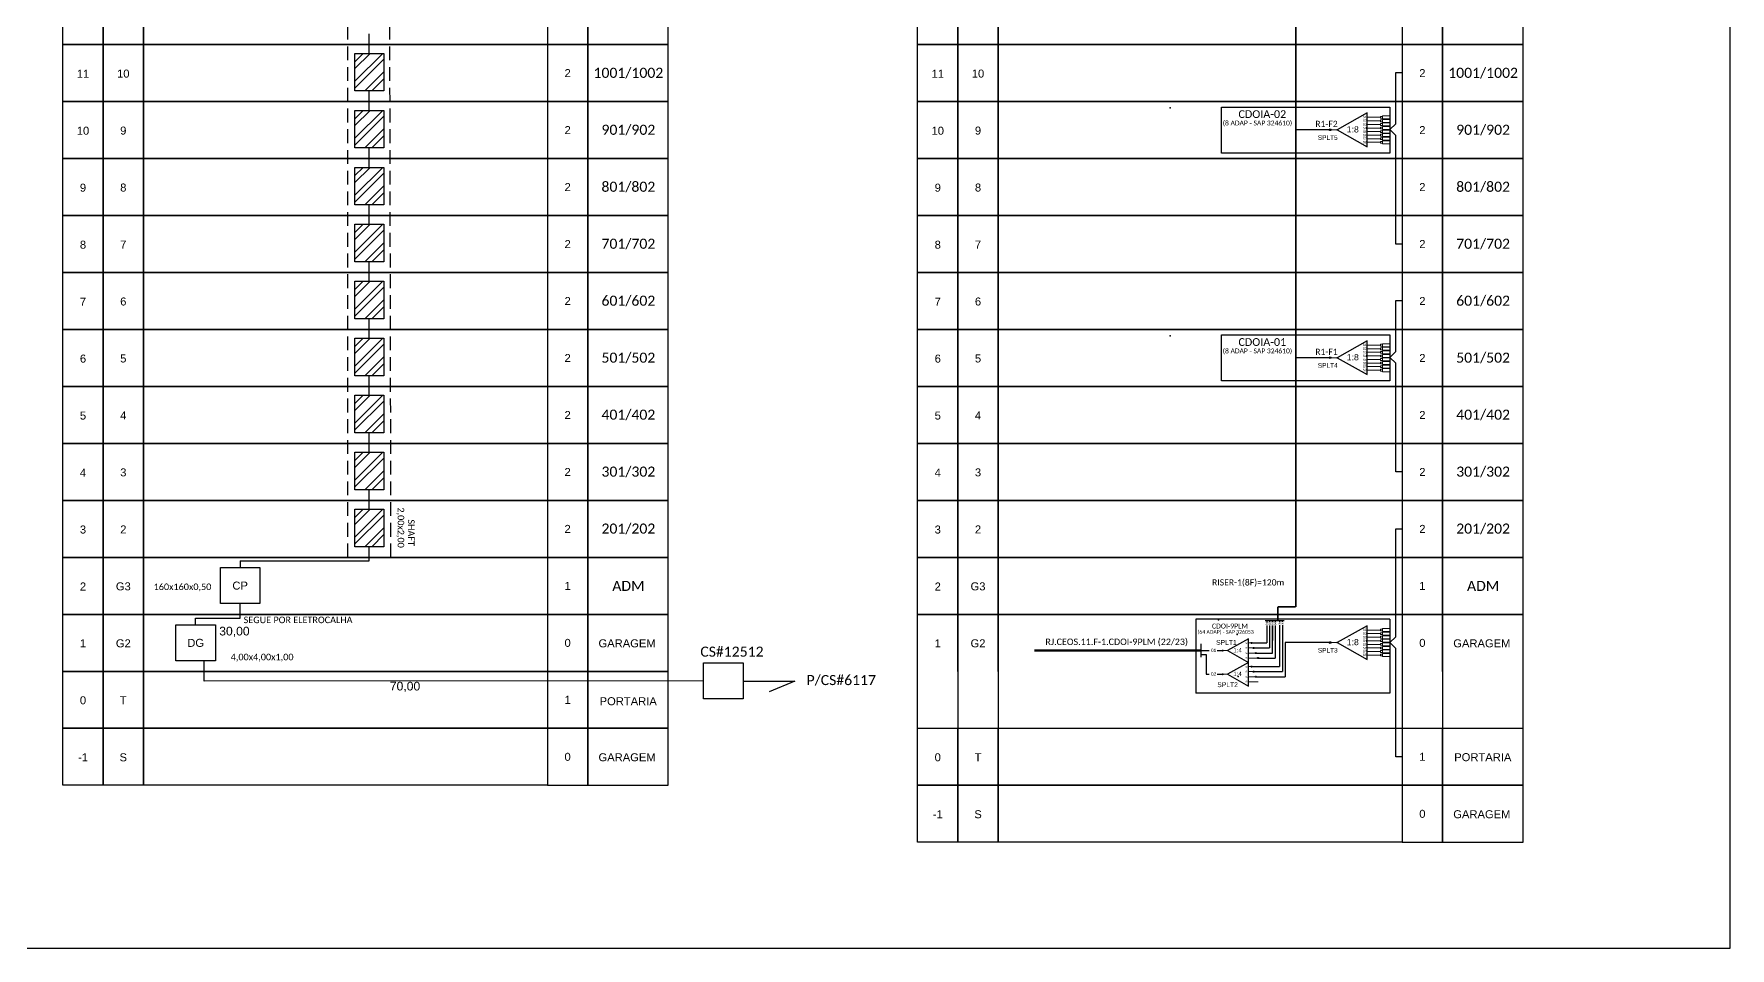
# Model space of a CAD drawing. Header units: millimetres. Extents: x 3753 to 6511, y 627 to 1221.
# Drawn here: x 4100.1 to 4591.4, y 627.5 to 892.2 of the extents above; entities that cross this region are included whole.
import ezdxf
from ezdxf.enums import TextEntityAlignment as Align

# ---------------------------------------------------------------- set-up
doc = ezdxf.new("R2010")
doc.units = ezdxf.units.MM
doc.linetypes.add('DASHED', pattern=[0.75, 0.5, -0.25])
doc.styles.add('ARIAL', font='arial.ttf')
doc.styles.add('WMF-Calibri0', font='CALIBRI.TTF')

# ---------------------------------------------------------------- blocks, each defined once
blk = doc.blocks.new('LEG_CDO64_DIR')
blk.add_point((0, 0))
at = {"color": 1, "style": 'WMF-Calibri0', "flags": 4}
blk.add_attdef('MODELO', text='', height=1.5, dxfattribs=at).set_placement((-1.52, -5.5), align=Align.CENTER)
blk.add_attdef('CDO', (-2.62, -3.57), '', height=2, dxfattribs=at)
blk = doc.blocks.new('SPLITTER_')
blk.add_point((0, 0))
at = {"style": 'ARIAL', "flags": 4}
blk.add_attdef('SPLT', (0, -3.26), '', height=1.5, dxfattribs=at)
blk = doc.blocks.new('A$C415C251F')
at = {"color": 3}
blk.add_point((0, 0), dxfattribs=at)
blk = doc.blocks.new('LEG_CDOIA8_C-SPLT_ESQ')
at = {"color": 3, "extrusion": (0, 0, -1), "xscale": -1, "zscale": -1}
blk.add_blockref('A$C415C251F', (0, 0), dxfattribs=at)
at = {"color": 1, "style": 'WMF-Calibri0', "flags": 4}
blk.add_attdef('MODELO', text='', height=1.5, dxfattribs=at).set_placement((22.54, -4.54), align=Align.CENTER)
blk.add_attdef('CDO', (21.44, -2.61), '', height=2, dxfattribs=at)
at = {"style": 'ARIAL', "flags": 4}
blk.add_attdef('SPLITAGEM', text='', height=1.5, dxfattribs=at).set_placement((18.61, -12.59), align=Align.CENTER)
blk = doc.blocks.new('SPLT_1-4_DIV_DIR')
h = blk.add_hatch(color=3)
h.dxf.hatch_style = 1
edge = h.paths.add_edge_path()
edge.add_arc((13.27, 3.47), 0.242, 0, 360)
h = blk.add_hatch(color=3)
h.dxf.hatch_style = 1
edge = h.paths.add_edge_path()
edge.add_arc((14.27, 1.17), 0.242, 0, 360)
h = blk.add_hatch(color=3)
h.dxf.hatch_style = 1
edge = h.paths.add_edge_path()
edge.add_arc((15.27, -1.14), 0.242, 0, 360)
h = blk.add_hatch(color=3)
h.dxf.hatch_style = 1
edge = h.paths.add_edge_path()
edge.add_arc((16.27, -3.45), 0.242, 0, 360)
at = {"color": 1, "lineweight": 0}
blk.add_lwpolyline([(2.22, 0), (0, 0)], dxfattribs=at)
at = {"color": 1}
blk.add_lwpolyline([(11.89, 5.45), (2.22, 0), (11.89, -5.45), (11.89, 5.45)], dxfattribs=at)
at = {"color": 7, "lineweight": 0}
for points in [[(13.27, 3.47), (11.89, 3.47)], [(11.89, 1.17), (14.27, 1.17)], [(11.89, -1.14), (15.27, -1.14)], [(11.89, -3.45), (16.27, -3.45)]]:
    blk.add_lwpolyline(points, dxfattribs=at)
at = {"color": 3}
for centre in [(13.27, 3.47), (14.27, 1.17), (15.27, -1.14), (16.27, -3.45)]:
    blk.add_circle(centre, 0.242, dxfattribs=at)
at = {"color": 1, "style": 'ARIAL'}
for s, height, p in [('1:4', 2, (4.91, -0.85)), ('S1', 0.75, (10.52, 3.07)), ('S2', 0.75, (10.52, 0.81)), ('S3', 0.75, (10.52, -1.54)), ('S4', 0.75, (10.52, -3.8))]:
    blk.add_text(s, height=height, dxfattribs=at).set_placement(p)

msp = doc.modelspace()

# ---------------------------------------------------------------- hatches: boundary and pattern name
at = {"lineweight": 30}
h = msp.add_hatch(dxfattribs=at)
h.set_pattern_fill('STEEL', color=1, scale=1.26, style=0)
h.set_pattern_definition([(45, (-1122.4944, 154.896), (-2.8287807, 2.8287807), []), (45, (-1122.4944, 156.896), (-2.8287807, 2.8287807), [])])
h.paths.add_polyline_path([(4193.09, 886.61), (4201.44, 886.61), (4201.44, 875.75), (4193.09, 875.75)])
h = msp.add_hatch(dxfattribs=at)
h.set_pattern_fill('STEEL', color=1, scale=1.26, style=0)
h.set_pattern_definition([(45, (-1122.4944, 138.393), (-2.8287807, 2.8287807), []), (45, (-1122.4944, 140.3932), (-2.8287807, 2.8287807), [])])
h.paths.add_polyline_path([(4193.09, 870.11), (4201.44, 870.11), (4201.44, 859.24), (4193.09, 859.24)])
h = msp.add_hatch(color=3)
h.dxf.hatch_style = 1
edge = h.paths.add_edge_path()
edge.add_arc((4475.58, 864.48), 0.23, 0, 360)
h = msp.add_hatch(dxfattribs=at)
h.set_pattern_fill('STEEL', color=1, scale=1.26, style=0)
h.set_pattern_definition([(45, (-1122.4944, 121.89), (-2.8287807, 2.8287807), []), (45, (-1122.4944, 123.8904), (-2.8287807, 2.8287807), [])])
h.paths.add_polyline_path([(4193.09, 853.6), (4201.44, 853.6), (4201.44, 842.74), (4193.09, 842.74)])
h = msp.add_hatch(dxfattribs=at)
h.set_pattern_fill('STEEL', color=1, scale=1.26, style=0)
h.set_pattern_definition([(45, (-1122.4944, 105.3873), (-2.8287807, 2.8287807), []), (45, (-1122.4944, 107.3875), (-2.8287807, 2.8287807), [])])
h.paths.add_polyline_path([(4193.09, 837.1), (4201.44, 837.1), (4201.44, 826.24), (4193.09, 826.24)])
h = msp.add_hatch(dxfattribs=at)
h.set_pattern_fill('STEEL', color=1, scale=1.26, style=0)
h.set_pattern_definition([(45, (-1122.4944, 88.8844), (-2.8287807, 2.8287807), []), (45, (-1122.4944, 90.8847), (-2.8287807, 2.8287807), [])])
h.paths.add_polyline_path([(4193.09, 820.6), (4201.44, 820.6), (4201.44, 809.74), (4193.09, 809.74)])
h = msp.add_hatch(dxfattribs=at)
h.set_pattern_fill('STEEL', color=1, scale=1.26, style=0)
h.set_pattern_definition([(45, (-1122.4944, 72.3816), (-2.8287807, 2.8287807), []), (45, (-1122.4944, 74.382), (-2.8287807, 2.8287807), [])])
h.paths.add_polyline_path([(4193.09, 804.09), (4201.44, 804.09), (4201.44, 793.23), (4193.09, 793.23)])
h = msp.add_hatch(color=3)
h.dxf.hatch_style = 1
edge = h.paths.add_edge_path()
edge.add_arc((4475.58, 798.47), 0.23, 0, 360)
h = msp.add_hatch(dxfattribs=at)
h.set_pattern_fill('STEEL', color=1, scale=1.26, style=0)
h.set_pattern_definition([(45, (-1122.4944, 55.8787), (-2.8287807, 2.8287807), []), (45, (-1122.4944, 57.879), (-2.8287807, 2.8287807), [])])
h.paths.add_polyline_path([(4193.09, 787.59), (4201.44, 787.59), (4201.44, 776.73), (4193.09, 776.73)])
h = msp.add_hatch(dxfattribs=at)
h.set_pattern_fill('STEEL', color=1, scale=1.26, style=0)
h.set_pattern_definition([(45, (-1122.4944, 39.376), (-2.8287807, 2.8287807), []), (45, (-1122.4944, 41.376), (-2.8287807, 2.8287807), [])])
h.paths.add_polyline_path([(4193.09, 771.09), (4201.44, 771.09), (4201.44, 760.23), (4193.09, 760.23)])
h = msp.add_hatch(dxfattribs=at)
h.set_pattern_fill('STEEL', color=1, scale=1.26, style=0)
h.set_pattern_definition([(45, (-1122.4944, 22.873), (-2.8287807, 2.8287807), []), (45, (-1122.4944, 24.8733), (-2.8287807, 2.8287807), [])])
h.paths.add_polyline_path([(4193.09, 754.59), (4201.44, 754.59), (4201.44, 743.72), (4193.09, 743.72)])
h = msp.add_hatch(color=3)
h.dxf.hatch_style = 1
edge = h.paths.add_edge_path()
edge.add_arc((4444.43, 713.64), 0.147, 0, 360)
h = msp.add_hatch(color=3)
h.dxf.hatch_style = 1
edge = h.paths.add_edge_path()
edge.add_arc((4475.58, 715.95), 0.23, 0, 360)
h = msp.add_hatch(color=3)
h.dxf.hatch_style = 1
edge = h.paths.add_edge_path()
edge.add_arc((4452.79, 708.97), 0.152, 0, 360)
h = msp.add_hatch(color=3)
h.dxf.hatch_style = 1
edge = h.paths.add_edge_path()
edge.add_arc((4453.41, 707.52), 0.152, 0, 360)
h = msp.add_hatch(color=3)
h.dxf.hatch_style = 1
edge = h.paths.add_edge_path()
edge.add_arc((4444.43, 706.78), 0.147, 0, 360)
h = msp.add_hatch(color=3)
h.dxf.hatch_style = 1
edge = h.paths.add_edge_path()
edge.add_arc((4454.04, 706.06), 0.152, 0, 360)

# ---------------------------------------------------------------- linework, layer by layer
for p, q in [((4356.08, 724.11), (4367.74, 724.11)), ((4356.08, 691.11), (4356.08, 724.11)), ((4367.74, 724.11), (4379.41, 724.11)), ((4367.74, 707.61), (4367.74, 724.11)), ((4367.74, 724.11), (4367.74, 691.11)), ((4379.41, 724.11), (4496.45, 724.11)), ((4379.41, 707.61), (4379.41, 724.11)), ((4379.41, 724.11), (4379.41, 691.11)), ((4496.45, 724.11), (4496.45, 707.61)), ((4508.11, 724.11), (4496.45, 724.11)), ((4496.45, 724.11), (4496.45, 691.11)), ((4508.11, 707.61), (4508.11, 724.11)), ((4531.44, 724.11), (4508.11, 724.11)), ((4508.11, 724.11), (4508.11, 691.11)), ((4531.44, 691.11), (4531.44, 724.11)), ((4356.08, 674.61), (4356.08, 691.11)), ((4367.74, 674.61), (4367.74, 691.11)), ((4367.74, 691.11), (4367.74, 674.61)), ((4379.41, 674.61), (4379.41, 691.11)), ((4379.41, 691.11), (4379.41, 674.61)), ((4496.45, 691.11), (4496.45, 674.61)), ((4496.45, 691.11), (4496.45, 674.61)), ((4508.11, 674.61), (4508.11, 691.11)), ((4508.11, 691.11), (4508.11, 674.61)), ((4531.44, 674.61), (4531.44, 691.11)), ((4367.74, 674.61), (4356.08, 674.61)), ((4379.41, 674.61), (4367.74, 674.61)), ((4496.45, 674.61), (4379.41, 674.61)), ((4496.45, 674.61), (4508.11, 674.61)), ((4508.11, 674.61), (4531.44, 674.61))]:
    msp.add_line(p, q)
at = {"color": 1}
for p, q in [((4492.84, 722.73), (4436.69, 722.73)), ((4436.69, 722.73), (4436.69, 701.25)), ((4470.28, 722.73), (4470.28, 722.73)), ((4492.84, 701.25), (4436.69, 701.25))]:
    msp.add_line(p, q, dxfattribs=at)
at = {"color": 5}
for p, q in [((4458.02, 720.92), (4458.02, 714.38)), ((4458.85, 712.92), (4458.85, 720.92)), ((4460.9, 720.95), (4460.9, 708.97)), ((4461.73, 720.95), (4461.73, 707.52)), ((4462.56, 715.95), (4462.56, 706.06))]:
    msp.add_line(p, q, dxfattribs=at)
at = {"linetype": 'Continuous'}
msp.add_lwpolyline([(4591.4, 1221.45), (3752.84, 1221.45), (3752.84, 627.45), (4591.4, 627.45), (4591.4, 1221.45)], dxfattribs=at)
at = {"color": 1, "linetype": 'DASHED', "ltscale": 8}
for points in [[(4190.99, 740.62), (4190.99, 1136.69)], [(4203.54, 740.62), (4202.68, 1136.69)]]:
    msp.add_lwpolyline(points, dxfattribs=at)
at = {"color": 5, "const_width": 0.42}
for points in [[(4465.61, 1128.52), (4465.61, 726.29)], [(4460.41, 722.31), (4460.41, 726.29)], [(4460.41, 726.29), (4465.61, 726.29)]]:
    msp.add_lwpolyline(points, dxfattribs=at)
for points in [[(4108.5, 905.65), (4120.16, 905.65), (4120.16, 889.14), (4108.5, 889.14)], [(4120.16, 905.65), (4131.83, 905.65), (4131.83, 889.14), (4120.16, 889.14)], [(4131.83, 905.65), (4248.87, 905.65), (4248.87, 889.14), (4131.83, 889.14)], [(4260.53, 905.65), (4248.87, 905.65), (4248.87, 889.14), (4260.53, 889.14)], [(4283.86, 905.65), (4260.53, 905.65), (4260.53, 889.14), (4283.86, 889.14)], [(4356.08, 905.65), (4367.74, 905.65), (4367.74, 889.14), (4356.08, 889.14)], [(4367.74, 905.65), (4379.41, 905.65), (4379.41, 889.14), (4367.74, 889.14)], [(4379.41, 905.65), (4496.45, 905.65), (4496.45, 889.14), (4379.41, 889.14)], [(4508.11, 905.65), (4496.45, 905.65), (4496.45, 889.14), (4508.11, 889.14)], [(4531.44, 905.65), (4508.11, 905.65), (4508.11, 889.14), (4531.44, 889.14)], [(4108.5, 889.14), (4120.16, 889.14), (4120.16, 872.64), (4108.5, 872.64)], [(4120.16, 889.14), (4131.83, 889.14), (4131.83, 872.64), (4120.16, 872.64)], [(4131.83, 889.14), (4248.87, 889.14), (4248.87, 872.64), (4131.83, 872.64)], [(4260.53, 889.14), (4248.87, 889.14), (4248.87, 872.64), (4260.53, 872.64)], [(4283.86, 889.14), (4260.53, 889.14), (4260.53, 872.64), (4283.86, 872.64)], [(4356.08, 889.14), (4367.74, 889.14), (4367.74, 872.64), (4356.08, 872.64)], [(4367.74, 889.14), (4379.41, 889.14), (4379.41, 872.64), (4367.74, 872.64)], [(4379.41, 889.14), (4496.45, 889.14), (4496.45, 872.64), (4379.41, 872.64)], [(4508.11, 889.14), (4496.45, 889.14), (4496.45, 872.64), (4508.11, 872.64)], [(4531.44, 889.14), (4508.11, 889.14), (4508.11, 872.64), (4531.44, 872.64)], [(4108.5, 872.64), (4120.16, 872.64), (4120.16, 856.14), (4108.5, 856.14)], [(4120.16, 872.64), (4131.83, 872.64), (4131.83, 856.14), (4120.16, 856.14)], [(4131.83, 872.64), (4248.87, 872.64), (4248.87, 856.14), (4131.83, 856.14)], [(4260.53, 872.64), (4248.87, 872.64), (4248.87, 856.14), (4260.53, 856.14)], [(4283.86, 872.64), (4260.53, 872.64), (4260.53, 856.14), (4283.86, 856.14)], [(4356.08, 872.64), (4367.74, 872.64), (4367.74, 856.14), (4356.08, 856.14)], [(4367.74, 872.64), (4379.41, 872.64), (4379.41, 856.14), (4367.74, 856.14)], [(4379.41, 872.64), (4496.45, 872.64), (4496.45, 856.14), (4379.41, 856.14)], [(4508.11, 872.64), (4496.45, 872.64), (4496.45, 856.14), (4508.11, 856.14)], [(4531.44, 872.64), (4508.11, 872.64), (4508.11, 856.14), (4531.44, 856.14)], [(4108.5, 856.14), (4120.16, 856.14), (4120.16, 839.63), (4108.5, 839.63)], [(4120.16, 856.14), (4131.83, 856.14), (4131.83, 839.63), (4120.16, 839.63)], [(4131.83, 856.14), (4248.87, 856.14), (4248.87, 839.63), (4131.83, 839.63)], [(4260.53, 856.14), (4248.87, 856.14), (4248.87, 839.63), (4260.53, 839.63)], [(4283.86, 856.14), (4260.53, 856.14), (4260.53, 839.63), (4283.86, 839.63)], [(4356.08, 856.14), (4367.74, 856.14), (4367.74, 839.63), (4356.08, 839.63)], [(4367.74, 856.14), (4379.41, 856.14), (4379.41, 839.63), (4367.74, 839.63)], [(4379.41, 856.14), (4496.45, 856.14), (4496.45, 839.63), (4379.41, 839.63)], [(4508.11, 856.14), (4496.45, 856.14), (4496.45, 839.63), (4508.11, 839.63)], [(4531.44, 856.14), (4508.11, 856.14), (4508.11, 839.63), (4531.44, 839.63)], [(4108.5, 839.63), (4120.16, 839.63), (4120.16, 823.13), (4108.5, 823.13)], [(4120.16, 839.63), (4131.83, 839.63), (4131.83, 823.13), (4120.16, 823.13)], [(4131.83, 839.63), (4248.87, 839.63), (4248.87, 823.13), (4131.83, 823.13)], [(4260.53, 839.63), (4248.87, 839.63), (4248.87, 823.13), (4260.53, 823.13)], [(4283.86, 839.63), (4260.53, 839.63), (4260.53, 823.13), (4283.86, 823.13)], [(4356.08, 839.63), (4367.74, 839.63), (4367.74, 823.13), (4356.08, 823.13)], [(4367.74, 839.63), (4379.41, 839.63), (4379.41, 823.13), (4367.74, 823.13)], [(4379.41, 839.63), (4496.45, 839.63), (4496.45, 823.13), (4379.41, 823.13)], [(4508.11, 839.63), (4496.45, 839.63), (4496.45, 823.13), (4508.11, 823.13)], [(4531.44, 839.63), (4508.11, 839.63), (4508.11, 823.13), (4531.44, 823.13)], [(4108.5, 823.13), (4120.16, 823.13), (4120.16, 806.63), (4108.5, 806.63)], [(4120.16, 823.13), (4131.83, 823.13), (4131.83, 806.63), (4120.16, 806.63)], [(4131.83, 823.13), (4248.87, 823.13), (4248.87, 806.63), (4131.83, 806.63)], [(4260.53, 823.13), (4248.87, 823.13), (4248.87, 806.63), (4260.53, 806.63)], [(4283.86, 823.13), (4260.53, 823.13), (4260.53, 806.63), (4283.86, 806.63)], [(4356.08, 823.13), (4367.74, 823.13), (4367.74, 806.63), (4356.08, 806.63)], [(4367.74, 823.13), (4379.41, 823.13), (4379.41, 806.63), (4367.74, 806.63)], [(4379.41, 823.13), (4496.45, 823.13), (4496.45, 806.63), (4379.41, 806.63)], [(4508.11, 823.13), (4496.45, 823.13), (4496.45, 806.63), (4508.11, 806.63)], [(4531.44, 823.13), (4508.11, 823.13), (4508.11, 806.63), (4531.44, 806.63)], [(4108.5, 806.63), (4120.16, 806.63), (4120.16, 790.13), (4108.5, 790.13)], [(4120.16, 806.63), (4131.83, 806.63), (4131.83, 790.13), (4120.16, 790.13)], [(4131.83, 806.63), (4248.87, 806.63), (4248.87, 790.13), (4131.83, 790.13)], [(4260.53, 806.63), (4248.87, 806.63), (4248.87, 790.13), (4260.53, 790.13)], [(4283.86, 806.63), (4260.53, 806.63), (4260.53, 790.13), (4283.86, 790.13)], [(4356.08, 806.63), (4367.74, 806.63), (4367.74, 790.13), (4356.08, 790.13)], [(4367.74, 806.63), (4379.41, 806.63), (4379.41, 790.13), (4367.74, 790.13)], [(4379.41, 806.63), (4496.45, 806.63), (4496.45, 790.13), (4379.41, 790.13)], [(4508.11, 806.63), (4496.45, 806.63), (4496.45, 790.13), (4508.11, 790.13)], [(4531.44, 806.63), (4508.11, 806.63), (4508.11, 790.13), (4531.44, 790.13)], [(4108.5, 790.13), (4120.16, 790.13), (4120.16, 773.62), (4108.5, 773.62)], [(4120.16, 790.13), (4131.83, 790.13), (4131.83, 773.62), (4120.16, 773.62)], [(4131.83, 790.13), (4248.87, 790.13), (4248.87, 773.62), (4131.83, 773.62)], [(4260.53, 790.13), (4248.87, 790.13), (4248.87, 773.62), (4260.53, 773.62)], [(4283.86, 790.13), (4260.53, 790.13), (4260.53, 773.62), (4283.86, 773.62)], [(4356.08, 790.13), (4367.74, 790.13), (4367.74, 773.62), (4356.08, 773.62)], [(4367.74, 790.13), (4379.41, 790.13), (4379.41, 773.62), (4367.74, 773.62)], [(4379.41, 790.13), (4496.45, 790.13), (4496.45, 773.62), (4379.41, 773.62)], [(4508.11, 790.13), (4496.45, 790.13), (4496.45, 773.62), (4508.11, 773.62)], [(4531.44, 790.13), (4508.11, 790.13), (4508.11, 773.62), (4531.44, 773.62)], [(4108.5, 773.62), (4120.16, 773.62), (4120.16, 757.12), (4108.5, 757.12)], [(4120.16, 773.62), (4131.83, 773.62), (4131.83, 757.12), (4120.16, 757.12)], [(4131.83, 773.62), (4248.87, 773.62), (4248.87, 757.12), (4131.83, 757.12)], [(4260.53, 773.62), (4248.87, 773.62), (4248.87, 757.12), (4260.53, 757.12)], [(4283.86, 773.62), (4260.53, 773.62), (4260.53, 757.12), (4283.86, 757.12)], [(4356.08, 773.62), (4367.74, 773.62), (4367.74, 757.12), (4356.08, 757.12)], [(4367.74, 773.62), (4379.41, 773.62), (4379.41, 757.12), (4367.74, 757.12)], [(4379.41, 773.62), (4496.45, 773.62), (4496.45, 757.12), (4379.41, 757.12)], [(4508.11, 773.62), (4496.45, 773.62), (4496.45, 757.12), (4508.11, 757.12)], [(4531.44, 773.62), (4508.11, 773.62), (4508.11, 757.12), (4531.44, 757.12)], [(4108.5, 757.12), (4120.16, 757.12), (4120.16, 740.62), (4108.5, 740.62)], [(4120.16, 757.12), (4131.83, 757.12), (4131.83, 740.62), (4120.16, 740.62)], [(4131.83, 757.12), (4248.87, 757.12), (4248.87, 740.62), (4131.83, 740.62)], [(4260.53, 757.12), (4248.87, 757.12), (4248.87, 740.62), (4260.53, 740.62)], [(4283.86, 757.12), (4260.53, 757.12), (4260.53, 740.62), (4283.86, 740.62)], [(4283.86, 757.12), (4260.53, 757.12), (4260.53, 740.62), (4283.86, 740.62)], [(4356.08, 757.12), (4367.74, 757.12), (4367.74, 740.62), (4356.08, 740.62)], [(4367.74, 757.12), (4379.41, 757.12), (4379.41, 740.62), (4367.74, 740.62)], [(4379.41, 757.12), (4496.45, 757.12), (4496.45, 740.62), (4379.41, 740.62)], [(4508.11, 757.12), (4496.45, 757.12), (4496.45, 740.62), (4508.11, 740.62)], [(4531.44, 757.12), (4508.11, 757.12), (4508.11, 740.62), (4531.44, 740.62)], [(4108.5, 740.62), (4120.16, 740.62), (4120.16, 724.11), (4108.5, 724.11)], [(4120.16, 740.62), (4131.83, 740.62), (4131.83, 724.11), (4120.16, 724.11)], [(4131.83, 740.62), (4248.87, 740.62), (4248.87, 724.11), (4131.83, 724.11)], [(4260.53, 740.62), (4248.87, 740.62), (4248.87, 724.11), (4260.53, 724.11)], [(4283.86, 740.62), (4260.53, 740.62), (4260.53, 724.11), (4283.86, 724.11)], [(4356.08, 740.62), (4367.74, 740.62), (4367.74, 724.11), (4356.08, 724.11)], [(4367.74, 740.62), (4379.41, 740.62), (4379.41, 724.11), (4367.74, 724.11)], [(4379.41, 740.62), (4496.45, 740.62), (4496.45, 724.11), (4379.41, 724.11)], [(4508.11, 740.62), (4496.45, 740.62), (4496.45, 724.11), (4508.11, 724.11)], [(4531.44, 740.62), (4508.11, 740.62), (4508.11, 724.11), (4531.44, 724.11)], [(4108.5, 724.11), (4120.16, 724.11), (4120.16, 707.61), (4108.5, 707.61)], [(4120.16, 724.11), (4131.83, 724.11), (4131.83, 707.61), (4120.16, 707.61)], [(4131.83, 724.11), (4248.87, 724.11), (4248.87, 707.61), (4131.83, 707.61)], [(4260.53, 724.11), (4248.87, 724.11), (4248.87, 707.61), (4260.53, 707.61)], [(4283.86, 724.11), (4260.53, 724.11), (4260.53, 707.61), (4283.86, 707.61)], [(4108.5, 707.61), (4120.16, 707.61), (4120.16, 691.11), (4108.5, 691.11)], [(4120.16, 707.61), (4131.83, 707.61), (4131.83, 691.11), (4120.16, 691.11)], [(4131.83, 707.61), (4248.87, 707.61), (4248.87, 691.11), (4131.83, 691.11)], [(4260.53, 707.61), (4248.87, 707.61), (4248.87, 691.11), (4260.53, 691.11)], [(4283.86, 707.61), (4260.53, 707.61), (4260.53, 691.11), (4283.86, 691.11)], [(4108.5, 691.11), (4120.16, 691.11), (4120.16, 674.61), (4108.5, 674.61)], [(4120.16, 691.11), (4131.83, 691.11), (4131.83, 674.61), (4120.16, 674.61)], [(4131.83, 691.11), (4248.87, 691.11), (4248.87, 674.61), (4131.83, 674.61)], [(4260.53, 691.11), (4248.87, 691.11), (4248.87, 674.61), (4260.53, 674.61)], [(4283.86, 691.11), (4260.53, 691.11), (4260.53, 674.61), (4283.86, 674.61)], [(4356.08, 674.61), (4367.74, 674.61), (4367.74, 658.1), (4356.08, 658.1)], [(4367.74, 674.61), (4379.41, 674.61), (4379.41, 658.1), (4367.74, 658.1)], [(4379.41, 674.61), (4496.45, 674.61), (4496.45, 658.1), (4379.41, 658.1)], [(4508.11, 674.61), (4496.45, 674.61), (4496.45, 658.1), (4508.11, 658.1)], [(4531.44, 674.61), (4508.11, 674.61), (4508.11, 658.1), (4531.44, 658.1)]]:
    msp.add_lwpolyline(points, close=True)
at = {"color": 3}
for points in [[(4197.26, 886.61), (4197.26, 892.25)], [(4494.6, 866.24), (4494.6, 881.06), (4496.45, 881.05)], [(4197.26, 870.11), (4197.26, 875.75)], [(4494.6, 832.7), (4494.6, 862.86), (4492.84, 864.55), (4494.6, 866.24), (4494.6, 866.24), (4494.6, 876.3)], [(4197.26, 853.6), (4197.26, 859.24)], [(4197.26, 837.1), (4197.26, 842.74)], [(4496.45, 831.38), (4494.6, 831.38), (4494.6, 832.7)], [(4197.26, 820.6), (4197.26, 826.24)], [(4494.6, 800.23), (4494.6, 815.05), (4496.45, 815.04)], [(4197.26, 804.09), (4197.26, 809.74)], [(4494.6, 766.69), (4494.6, 796.85), (4492.84, 798.54), (4494.6, 800.23), (4494.6, 800.23), (4494.6, 810.29)], [(4197.26, 787.59), (4197.26, 793.23)], [(4197.26, 771.09), (4197.26, 776.73)], [(4496.45, 765.37), (4494.6, 765.37), (4494.6, 766.69)], [(4197.26, 754.59), (4197.26, 760.23)], [(4494.6, 747.18), (4494.6, 748.87)], [(4494.6, 735.75), (4494.6, 748.87), (4496.45, 748.87)], [(4494.6, 739.16), (4494.6, 747.18)], [(4197.26, 739.59), (4197.26, 743.72)], [(4494.6, 724.11), (4494.6, 744.41)], [(4159.85, 739.59), (4197.26, 739.59)], [(4159.85, 739.59), (4159.85, 737.68)], [(4494.6, 691.11), (4494.6, 714.23), (4492.84, 715.92), (4494.6, 717.61), (4494.6, 717.61), (4494.6, 732.43)], [(4146.96, 723), (4159.85, 723), (4159.85, 727.22), (4159.85, 727.22)], [(4146.96, 721.1), (4146.96, 723)], [(4438.24, 713.64), (4438.24, 713.64), (4438.24, 713.64), (4440.56, 713.64)], [(4442.88, 713.64), (4444.43, 713.64)], [(4294.1, 704.89), (4149.41, 704.81), (4149.41, 710.63)], [(4305.54, 704.81), (4320.52, 704.81), (4313.08, 701.66)], [(4496.45, 682.86), (4494.6, 682.86), (4494.6, 691.11)]]:
    msp.add_lwpolyline(points, dxfattribs=at)
at = {"color": 1, "lineweight": 30}
for points in [[(4193.09, 886.61), (4201.44, 886.61), (4201.44, 875.75), (4193.09, 875.75)], [(4193.09, 870.11), (4201.44, 870.11), (4201.44, 859.24), (4193.09, 859.24)], [(4193.09, 853.6), (4201.44, 853.6), (4201.44, 842.74), (4193.09, 842.74)], [(4193.09, 837.1), (4201.44, 837.1), (4201.44, 826.24), (4193.09, 826.24)], [(4193.09, 820.6), (4201.44, 820.6), (4201.44, 809.74), (4193.09, 809.74)], [(4193.09, 804.09), (4201.44, 804.09), (4201.44, 793.23), (4193.09, 793.23)], [(4193.09, 787.59), (4201.44, 787.59), (4201.44, 776.73), (4193.09, 776.73)], [(4193.09, 771.09), (4201.44, 771.09), (4201.44, 760.23), (4193.09, 760.23)], [(4193.09, 754.59), (4201.44, 754.59), (4201.44, 743.72), (4193.09, 743.72)]]:
    msp.add_lwpolyline(points, close=True, dxfattribs=at)
at = {"color": 1}
for points in [[(4444.05, 871.05), (4492.84, 871.05), (4492.84, 857.75), (4444.05, 857.75)], [(4444.05, 805.04), (4492.84, 805.04), (4492.84, 791.74), (4444.05, 791.74)]]:
    msp.add_lwpolyline(points, close=True, dxfattribs=at)
for points in [[(4486.24, 869.36), (4477.58, 864.48), (4486.24, 859.59), (4486.24, 869.36)], [(4486.24, 803.35), (4477.58, 798.47), (4486.24, 793.58), (4486.24, 803.35)], [(4492.84, 722.73), (4492.84, 701.25)], [(4486.24, 720.83), (4477.58, 715.95), (4486.24, 711.07), (4486.24, 720.83)], [(4438.23, 711.68), (4438.23, 715.61)], [(4451.92, 710.21), (4445.83, 706.78), (4451.92, 703.35), (4451.92, 710.21)]]:
    msp.add_lwpolyline(points, dxfattribs=at)
at = {"color": 3, "lineweight": 0}
for points in [[(4490.16, 868.09), (4486.24, 868.09)], [(4486.24, 867.06), (4490.16, 867.06)], [(4486.24, 866.03), (4490.16, 866.03)], [(4486.24, 864.99), (4490.16, 864.99)], [(4490.68, 868.53), (4490.68, 867.65)], [(4490.68, 868.53), (4492.84, 868.53)], [(4490.68, 867.65), (4492.84, 867.65)], [(4490.68, 867.5), (4490.68, 866.62)], [(4490.68, 867.5), (4492.84, 867.5)], [(4490.68, 866.62), (4492.84, 866.62)], [(4490.68, 866.47), (4490.68, 865.58)], [(4490.68, 866.47), (4492.84, 866.47)], [(4490.68, 865.58), (4492.84, 865.58)], [(4490.68, 865.44), (4490.68, 864.55)], [(4490.68, 865.44), (4492.84, 865.44)], [(4486.24, 863.96), (4490.16, 863.96)], [(4486.24, 862.93), (4490.16, 862.93)], [(4486.24, 861.89), (4490.16, 861.89)], [(4486.24, 860.86), (4490.16, 860.86)], [(4490.68, 864.55), (4492.84, 864.55)], [(4490.68, 864.4), (4490.68, 863.52)], [(4490.68, 864.4), (4492.84, 864.4)], [(4490.68, 863.52), (4492.84, 863.52)], [(4490.68, 863.37), (4490.68, 862.49)], [(4490.68, 863.37), (4492.84, 863.37)], [(4490.68, 862.49), (4492.84, 862.49)], [(4490.68, 862.34), (4490.68, 861.45)], [(4490.68, 862.34), (4492.84, 862.34)], [(4490.68, 861.45), (4492.84, 861.45)], [(4490.68, 861.3), (4490.68, 860.42)], [(4490.68, 861.3), (4492.84, 861.3)], [(4490.68, 860.42), (4492.84, 860.42)], [(4490.16, 802.08), (4486.24, 802.08)], [(4486.24, 801.05), (4490.16, 801.05)], [(4490.68, 802.52), (4490.68, 801.64)], [(4490.68, 802.52), (4492.84, 802.52)], [(4490.68, 801.64), (4492.84, 801.64)], [(4490.68, 801.49), (4490.68, 800.61)], [(4490.68, 801.49), (4492.84, 801.49)], [(4486.24, 800.02), (4490.16, 800.02)], [(4486.24, 798.98), (4490.16, 798.98)], [(4486.24, 797.95), (4490.16, 797.95)], [(4486.24, 796.92), (4490.16, 796.92)], [(4490.68, 800.61), (4492.84, 800.61)], [(4490.68, 800.46), (4490.68, 799.57)], [(4490.68, 800.46), (4492.84, 800.46)], [(4490.68, 799.57), (4492.84, 799.57)], [(4490.68, 799.42), (4490.68, 798.54)], [(4490.68, 799.42), (4492.84, 799.42)], [(4490.68, 798.54), (4492.84, 798.54)], [(4490.68, 798.39), (4490.68, 797.51)], [(4490.68, 798.39), (4492.84, 798.39)], [(4490.68, 797.51), (4492.84, 797.51)], [(4490.68, 797.36), (4490.68, 796.47)], [(4490.68, 797.36), (4492.84, 797.36)], [(4490.68, 796.47), (4492.84, 796.47)], [(4490.68, 796.32), (4490.68, 795.44)], [(4490.68, 796.32), (4492.84, 796.32)], [(4486.24, 795.88), (4490.16, 795.88)], [(4486.24, 794.85), (4490.16, 794.85)], [(4490.68, 795.44), (4492.84, 795.44)], [(4490.68, 795.29), (4490.68, 794.41)], [(4490.68, 795.29), (4492.84, 795.29)], [(4490.68, 794.41), (4492.84, 794.41)], [(4490.16, 719.57), (4486.24, 719.57)], [(4486.24, 718.53), (4490.16, 718.53)], [(4486.24, 717.5), (4490.16, 717.5)], [(4490.68, 720.01), (4490.68, 719.13)], [(4490.68, 720.01), (4492.84, 720.01)], [(4490.68, 719.13), (4492.84, 719.13)], [(4490.68, 718.98), (4490.68, 718.09)], [(4490.68, 718.98), (4492.84, 718.98)], [(4490.68, 718.09), (4492.84, 718.09)], [(4490.68, 717.94), (4490.68, 717.06)], [(4490.68, 717.94), (4492.84, 717.94)], [(4486.24, 716.47), (4490.16, 716.47)], [(4486.24, 715.43), (4490.16, 715.43)], [(4486.24, 714.4), (4490.16, 714.4)], [(4486.24, 713.37), (4490.16, 713.37)], [(4490.68, 717.06), (4492.84, 717.06)], [(4490.68, 716.91), (4490.68, 716.03)], [(4490.68, 716.91), (4492.84, 716.91)], [(4490.68, 716.03), (4492.84, 716.03)], [(4490.68, 715.88), (4490.68, 714.99)], [(4490.68, 715.88), (4492.84, 715.88)], [(4490.68, 714.99), (4492.84, 714.99)], [(4490.68, 714.84), (4490.68, 713.96)], [(4490.68, 714.84), (4492.84, 714.84)], [(4490.68, 713.96), (4492.84, 713.96)], [(4490.68, 713.81), (4490.68, 712.93)], [(4490.68, 713.81), (4492.84, 713.81)], [(4490.68, 712.93), (4492.84, 712.93)], [(4490.68, 712.78), (4490.68, 711.89)], [(4490.68, 712.78), (4492.84, 712.78)], [(4486.24, 712.34), (4490.16, 712.34)], [(4490.68, 711.89), (4492.84, 711.89)]]:
    msp.add_lwpolyline(points, dxfattribs=at)
for points in [[(4490.16, 868.35), (4490.68, 868.35), (4490.68, 867.84), (4490.16, 867.84)], [(4490.16, 867.32), (4490.68, 867.32), (4490.68, 866.8), (4490.16, 866.8)], [(4490.16, 866.28), (4490.68, 866.28), (4490.68, 865.77), (4490.16, 865.77)], [(4490.16, 865.25), (4490.68, 865.25), (4490.68, 864.74), (4490.16, 864.74)], [(4490.16, 864.22), (4490.68, 864.22), (4490.68, 863.7), (4490.16, 863.7)], [(4490.16, 863.18), (4490.68, 863.18), (4490.68, 862.67), (4490.16, 862.67)], [(4490.16, 862.15), (4490.68, 862.15), (4490.68, 861.64), (4490.16, 861.64)], [(4490.16, 861.12), (4490.68, 861.12), (4490.68, 860.6), (4490.16, 860.6)], [(4490.16, 802.34), (4490.68, 802.34), (4490.68, 801.82), (4490.16, 801.82)], [(4490.16, 801.3), (4490.68, 801.3), (4490.68, 800.79), (4490.16, 800.79)], [(4490.16, 800.27), (4490.68, 800.27), (4490.68, 799.76), (4490.16, 799.76)], [(4490.16, 799.24), (4490.68, 799.24), (4490.68, 798.73), (4490.16, 798.73)], [(4490.16, 798.21), (4490.68, 798.21), (4490.68, 797.69), (4490.16, 797.69)], [(4490.16, 797.17), (4490.68, 797.17), (4490.68, 796.66), (4490.16, 796.66)], [(4490.16, 796.14), (4490.68, 796.14), (4490.68, 795.63), (4490.16, 795.63)], [(4490.16, 795.11), (4490.68, 795.11), (4490.68, 794.59), (4490.16, 794.59)], [(4490.16, 719.82), (4490.68, 719.82), (4490.68, 719.31), (4490.16, 719.31)], [(4490.16, 718.79), (4490.68, 718.79), (4490.68, 718.28), (4490.16, 718.28)], [(4490.16, 717.76), (4490.68, 717.76), (4490.68, 717.24), (4490.16, 717.24)], [(4490.16, 716.72), (4490.68, 716.72), (4490.68, 716.21), (4490.16, 716.21)], [(4490.16, 715.69), (4490.68, 715.69), (4490.68, 715.18), (4490.16, 715.18)], [(4490.16, 714.66), (4490.68, 714.66), (4490.68, 714.15), (4490.16, 714.15)], [(4490.16, 713.63), (4490.68, 713.63), (4490.68, 713.11), (4490.16, 713.11)], [(4490.16, 712.59), (4490.68, 712.59), (4490.68, 712.08), (4490.16, 712.08)]]:
    msp.add_lwpolyline(points, close=True, dxfattribs=at)
at = {"color": 5}
for points in [[(4475.58, 864.48), (4465.61, 864.48)], [(4475.58, 798.47), (4465.61, 798.47)], [(4456.71, 722.31), (4460.41, 722.31)], [(4457.19, 722.3), (4457.19, 721.87)], [(4457.19, 722.3), (4457.19, 721.87)], [(4458.02, 722.3), (4458.02, 721.96)], [(4458.02, 722.3), (4458.02, 721.96)], [(4458.85, 722.3), (4458.85, 721.97)], [(4458.85, 722.3), (4458.85, 721.97)], [(4458.85, 721.97), (4458.85, 722.3)], [(4459.68, 722.3), (4459.68, 721.97)], [(4460.41, 722.31), (4462.21, 722.31)], [(4460.88, 722.31), (4460.88, 721.88)], [(4460.88, 722.31), (4460.88, 721.88)], [(4461.71, 722.31), (4461.71, 721.98)], [(4461.71, 722.31), (4461.71, 721.98)], [(4457.19, 720.92), (4457.19, 715.83)], [(4458.02, 720.92), (4458.02, 716.54)], [(4458.85, 720.92), (4458.85, 716.54)], [(4458.85, 720.92), (4458.85, 716.54)], [(4459.68, 720.92), (4459.68, 711.47)], [(4452.79, 715.83), (4457.19, 715.83)], [(4453.41, 714.38), (4458.02, 714.38)], [(4454.04, 712.92), (4458.85, 712.92)], [(4475.58, 715.95), (4462.56, 715.95)], [(4452.79, 708.97), (4460.9, 708.97)], [(4453.41, 707.52), (4461.73, 707.52)], [(4454.67, 711.47), (4459.68, 711.47)], [(4454.04, 706.06), (4462.56, 706.06)]]:
    msp.add_lwpolyline(points, dxfattribs=at)
at = {"color": 1, "lineweight": 0}
for points in [[(4477.58, 864.48), (4475.58, 864.48)], [(4477.58, 798.47), (4475.58, 798.47)], [(4446.03, 713.64), (4444.43, 713.64)], [(4477.58, 715.95), (4475.58, 715.95)], [(4445.83, 706.78), (4444.43, 706.78)]]:
    msp.add_lwpolyline(points, dxfattribs=at)
at = {"color": 7}
for points in [[(4154.13, 737.68), (4165.57, 737.68), (4165.57, 727.22), (4154.13, 727.22)], [(4141.24, 721.1), (4152.68, 721.1), (4152.68, 710.63), (4141.24, 710.63)], [(4294.1, 710.12), (4305.54, 710.12), (4305.54, 699.66), (4294.1, 699.66)]]:
    msp.add_lwpolyline(points, close=True, dxfattribs=at)
at = {"color": 5, "const_width": 0.42}
msp.add_lwpolyline([(4459.76, 726.29), (4459.76, 726.29)], close=True, dxfattribs=at)
at = {"color": 1, "const_width": 0.717}
msp.add_lwpolyline([(4438.23, 713.64), (4389.84, 713.64)], dxfattribs=at)
at = {"color": 2}
for points in [[(4438.23, 712.48), (4439.64, 712.48), (4439.64, 706.78)], [(4439.64, 706.78), (4440.56, 706.78)], [(4442.88, 706.78), (4444.43, 706.78)]]:
    msp.add_lwpolyline(points, dxfattribs=at)
for points in [[(4492.84, 715.92), (4492.84, 715.92)], [(4356.08, 691.11), (4531.44, 691.11)]]:
    msp.add_lwpolyline(points)
at = {"color": 7, "lineweight": 0}
for points in [[(4452.79, 708.97), (4451.92, 708.97)], [(4451.92, 707.52), (4453.41, 707.52)], [(4451.92, 706.06), (4454.04, 706.06)], [(4451.92, 704.61), (4454.67, 704.61)]]:
    msp.add_lwpolyline(points, dxfattribs=at)
at = {"color": 3}
for centre, radius in [((4475.58, 864.48), 0.23), ((4475.58, 798.47), 0.23), ((4444.43, 713.64), 0.147), ((4475.58, 715.95), 0.23), ((4452.79, 708.97), 0.152), ((4453.41, 707.52), 0.152), ((4444.43, 706.78), 0.147), ((4454.04, 706.06), 0.152)]:
    msp.add_circle(centre, radius, dxfattribs=at)

# ---------------------------------------------------------------- block references
ref = msp.add_blockref('LEG_CDOIA8_C-SPLT_ESQ', (4429.25, 870.82), dxfattribs=dict(at, xscale=1.119999999999891, yscale=1.120000000000232, zscale=1.12))
ref.add_attrib('CDO', 'CDOIA-02', (4449, 867.9), dxfattribs={"color": 1, "height": 2.24, "style": 'WMF-Calibri0'})
ref.add_attrib('MODELO', '(8 ADAP - SAP 324610)', dxfattribs={"color": 1, "height": 1.4, "style": 'WMF-Calibri0'}).set_placement((4454.5, 865.74), align=Align.CENTER)
ref = msp.add_blockref('SPLITTER_', (4477.58, 864.48), dxfattribs=dict(xscale=-0.8960000000006403, yscale=0.8960000000001855, zscale=0.8960000000000001))
ref.add_attrib('SPLT', 'SPLT5', (4472, 861.55), dxfattribs={"height": 1.344, "style": 'ARIAL'})
ref = msp.add_blockref('LEG_CDOIA8_C-SPLT_ESQ', (4429.25, 804.81), dxfattribs=dict(at, xscale=1.119999999999891, yscale=1.120000000000232, zscale=1.12))
ref.add_attrib('CDO', 'CDOIA-01', (4449, 801.88), dxfattribs={"color": 1, "height": 2.24, "style": 'WMF-Calibri0'})
ref.add_attrib('MODELO', '(8 ADAP - SAP 324610)', dxfattribs={"color": 1, "height": 1.4, "style": 'WMF-Calibri0'}).set_placement((4454.5, 799.73), align=Align.CENTER)
ref = msp.add_blockref('SPLITTER_', (4477.58, 798.47), dxfattribs=dict(xscale=-0.8960000000006403, yscale=0.8960000000001855, zscale=0.8960000000000001))
ref.add_attrib('SPLT', 'SPLT4', (4472, 795.54), dxfattribs={"height": 1.344, "style": 'ARIAL'})
ref = msp.add_blockref('LEG_CDO64_DIR', (4443.21, 722.58), dxfattribs=dict(xscale=0.7168000000001484, yscale=0.7168000000000347, zscale=0.7168000000000001))
ref.add_attrib('CDO', 'CDOI-9PLM', (4441.33, 720.02), dxfattribs={"color": 1, "height": 1.434, "style": 'WMF-Calibri0'})
ref.add_attrib('MODELO', '(64 ADAP) - SAP 326053', dxfattribs={"color": 1, "height": 1.0752, "style": 'WMF-Calibri0'}).set_placement((4445.3, 718.5), align=Align.CENTER)
ref = msp.add_blockref('SPLITTER_', (4448.61, 718.33), dxfattribs=dict(xscale=-0.931840000000193, yscale=0.9318400000000452, zscale=0.9318400000000001))
ref.add_attrib('SPLT', 'SPLT1', (4442.52, 715.29), dxfattribs={"height": 1.398, "style": 'ARIAL'})
at = {"xscale": 0.6295458238199899, "yscale": 0.6295458238205811, "zscale": 0.6295458238205295}
msp.add_blockref('SPLT_1-4_DIV_DIR', (4444.43, 713.64), dxfattribs=at)
ref = msp.add_blockref('SPLITTER_', (4477.58, 715.95), dxfattribs=dict(xscale=-0.8960000000006403, yscale=0.8960000000001855, zscale=0.8960000000000001))
ref.add_attrib('SPLT', 'SPLT3', (4472, 713.03), dxfattribs={"height": 1.344, "style": 'ARIAL'})
ref = msp.add_blockref('SPLITTER_', (4448.96, 706.08), dxfattribs=dict(xscale=-0.931840000000193, yscale=0.9318400000000452, zscale=0.9318400000000001))
ref.add_attrib('SPLT', 'SPLT2', (4442.88, 703.04), dxfattribs={"height": 1.398, "style": 'ARIAL'})

# ---------------------------------------------------------------- texts
at = {"style": 'ARIAL'}
for s, height, p in [('11', 2.318, (4114.33, 880.71)), ('10', 2.318, (4126, 880.76)), ('2', 2.32, (4254.7, 880.89)), ('11', 2.318, (4361.91, 880.71)), ('10', 2.318, (4373.57, 880.76)), ('2', 2.32, (4502.28, 880.89)), ('10', 2.318, (4114.33, 864.21)), ('9', 2.32, (4126, 864.25)), ('2', 2.32, (4254.7, 864.39)), ('10', 2.318, (4361.91, 864.21)), ('9', 2.32, (4373.57, 864.25)), ('2', 2.32, (4502.28, 864.39)), ('9', 2.32, (4114.33, 847.71)), ('8', 2.32, (4126, 847.75)), ('2', 2.32, (4254.7, 847.89)), ('9', 2.32, (4361.91, 847.71)), ('8', 2.32, (4373.57, 847.75)), ('2', 2.32, (4502.28, 847.89)), ('8', 2.32, (4114.33, 831.2)), ('7', 2.32, (4126, 831.25)), ('2', 2.32, (4254.7, 831.38)), ('8', 2.32, (4361.91, 831.2)), ('7', 2.32, (4373.57, 831.25)), ('2', 2.32, (4502.28, 831.38)), ('7', 2.32, (4114.33, 814.7)), ('6', 2.32, (4126, 814.75)), ('2', 2.32, (4254.7, 814.88)), ('7', 2.32, (4361.91, 814.7)), ('6', 2.32, (4373.57, 814.75)), ('2', 2.32, (4502.28, 814.88)), ('6', 2.32, (4114.33, 798.2)), ('5', 2.32, (4126, 798.24)), ('2', 2.32, (4254.7, 798.38)), ('6', 2.32, (4361.91, 798.2)), ('5', 2.32, (4373.57, 798.24)), ('2', 2.32, (4502.28, 798.38)), ('5', 2.32, (4114.33, 781.7)), ('4', 2.32, (4126, 781.74)), ('2', 2.32, (4254.7, 781.87)), ('5', 2.32, (4361.91, 781.7)), ('4', 2.32, (4373.57, 781.74)), ('2', 2.32, (4502.28, 781.87)), ('3', 2.32, (4126, 765.24)), ('2', 2.32, (4254.7, 765.37)), ('3', 2.32, (4373.57, 765.24)), ('2', 2.32, (4502.28, 765.37)), ('4', 2.32, (4114.33, 765.19)), ('4', 2.32, (4361.91, 765.19)), ('3', 2.32, (4114.33, 748.69)), ('2', 2.32, (4126, 748.73)), ('2', 2.32, (4254.7, 748.87)), ('3', 2.32, (4361.91, 748.69)), ('2', 2.32, (4373.57, 748.73)), ('2', 2.32, (4502.28, 748.87)), ('2', 2.32, (4114.33, 732.19)), ('G3', 2.318, (4126, 732.23)), ('1', 2.32, (4254.7, 732.37)), ('2', 2.32, (4361.91, 732.19)), ('G3', 2.318, (4373.57, 732.23)), ('1', 2.32, (4502.28, 732.37)), ('1', 2.32, (4114.33, 715.73)), ('G2', 2.318, (4126, 715.73)), ('0', 2.32, (4254.7, 715.86)), ('GARAGEM', 2.318, (4271.92, 715.73)), ('1', 2.32, (4361.91, 715.73)), ('G2', 2.318, (4373.57, 715.73)), ('01', 0.982, (4441.8, 713.69)), ('0', 2.32, (4502.28, 715.86)), ('GARAGEM', 2.318, (4519.5, 715.73)), ('02', 0.982, (4441.8, 706.83)), ('0', 2.32, (4114.33, 699.23)), ('T', 2.32, (4126, 699.23)), ('1', 2.32, (4254.7, 699.36)), ('PORTARIA', 2.318, (4272.25, 698.96)), ('-1', 2.318, (4114.33, 682.72)), ('S', 2.32, (4126, 682.72)), ('0', 2.32, (4254.7, 682.86)), ('GARAGEM', 2.318, (4271.92, 682.72)), ('0', 2.32, (4361.91, 682.72)), ('T', 2.32, (4373.57, 682.72)), ('1', 2.32, (4502.28, 682.86)), ('PORTARIA', 2.318, (4519.78, 682.75)), ('-1', 2.318, (4361.91, 666.22)), ('S', 2.32, (4373.57, 666.22)), ('0', 2.32, (4502.28, 666.35)), ('GARAGEM', 2.318, (4519.5, 666.22))]:
    msp.add_text(s, height=height, dxfattribs=at).set_placement(p, align=Align.MIDDLE_CENTER)
at = {"color": 5, "style": 'WMF-Calibri0'}
for s, p in [('R1-F2', (4471.26, 865.3)), ('R1-F1', (4471.26, 799.29)), ('RISER-1(8F)=120m', (4441.36, 732.48))]:
    msp.add_text(s, height=1.792, dxfattribs=at).set_placement(p)
at = {"color": 1}
for s, height, style, p in [('1:8', 1.792, 'ARIAL', (4480.38, 863.71)), ('S1', 0.672, 'ARIAL', (4485.01, 867.85)), ('S2', 0.672, 'ARIAL', (4485.01, 866.79)), ('S3', 0.672, 'ARIAL', (4485.01, 865.7)), ('S4', 0.672, 'ARIAL', (4485.01, 864.65)), ('S5', 0.672, 'ARIAL', (4485.01, 863.56)), ('S6', 0.672, 'ARIAL', (4485.01, 862.56)), ('S7', 0.672, 'ARIAL', (4485.01, 861.58)), ('S8', 0.672, 'ARIAL', (4485.01, 860.57)), ('S1', 0.672, 'ARIAL', (4485.01, 801.84)), ('S2', 0.672, 'ARIAL', (4485.01, 800.78)), ('1:8', 1.792, 'ARIAL', (4480.38, 797.7)), ('S3', 0.672, 'ARIAL', (4485.01, 799.69)), ('S4', 0.672, 'ARIAL', (4485.01, 798.64)), ('S5', 0.672, 'ARIAL', (4485.01, 797.55)), ('S6', 0.672, 'ARIAL', (4485.01, 796.55)), ('S7', 0.672, 'ARIAL', (4485.01, 795.56)), ('S8', 0.672, 'ARIAL', (4485.01, 794.56)), ('RJ.CEOS.11.F-1.CDOI-9PLM (22/23)', 1.8637, 'WMF-Calibri0', (4393.1, 715.24)), ('S1', 0.672, 'ARIAL', (4485.01, 719.33)), ('S2', 0.672, 'ARIAL', (4485.01, 718.26)), ('S3', 0.672, 'ARIAL', (4485.01, 717.18)), ('1:8', 1.792, 'ARIAL', (4480.38, 715.19)), ('S4', 0.672, 'ARIAL', (4485.01, 716.12)), ('S5', 0.672, 'ARIAL', (4485.01, 715.04)), ('S6', 0.672, 'ARIAL', (4485.01, 714.03)), ('S7', 0.672, 'ARIAL', (4485.01, 713.05)), ('S8', 0.672, 'ARIAL', (4485.01, 712.05)), ('1:4', 1.259, 'ARIAL', (4447.52, 706.25)), ('S1', 0.472, 'ARIAL', (4451.06, 708.71)), ('S2', 0.472, 'ARIAL', (4451.06, 707.29)), ('S3', 0.472, 'ARIAL', (4451.06, 705.81)), ('S4', 0.472, 'ARIAL', (4451.06, 704.39))]:
    msp.add_text(s, height=height, dxfattribs=dict(at, style=style)).set_placement(p)
at = {"color": 7, "style": 'WMF-Calibri0'}
for s, p in [('2,00x2,00 ', (4205.47, 755.1)), ('SHAFT', (4208.48, 751.61))]:
    msp.add_text(s, height=1.89, rotation=270, dxfattribs=at).set_placement(p)
for s, height, p in [('160x160x0,50', 1.89, (4134.78, 731.16)), ('SEGUE POR ELETROCALHA', 1.89, (4160.85, 721.57)), ('4,00x4,00x1,00', 1.89, (4157.11, 710.82)), ('CS#12512', 2.919, (4293.14, 711.86)), ('P/CS#6117', 2.919, (4323.91, 703.63))]:
    msp.add_text(s, height=height, dxfattribs=at).set_placement(p)
at = {"color": 7, "style": 'ARIAL'}
for s, height, p in [('CP', 2.318, (4159.85, 732.45)), ('30,00', 2.52, (4158.19, 719.27)), ('DG', 2.318, (4146.96, 715.86)), ('70,00', 2.52, (4207.6, 703.33))]:
    msp.add_text(s, height=height, dxfattribs=at).set_placement(p, align=Align.MIDDLE_CENTER)
at = {"style": 'ARIAL'}
for s, p in [('01', (4457.17, 721.45)), ('02', (4458.05, 721.45)), ('03', (4458.84, 721.45)), ('04', (4459.69, 721.45)), ('05', (4460.88, 721.47)), ('06', (4461.76, 721.47))]:
    msp.add_text(s, height=0.538, rotation=90, dxfattribs=at).set_placement(p, align=Align.MIDDLE_CENTER)
at = {"char_height": 2.919, "width": 20.9292, "attachment_point": 5, "style": 'WMF-Calibri0'}
for s, insert in [('1001/1002', (4272.3, 880.89)), ('1001/1002', (4519.87, 880.89)), ('901/902', (4272.3, 864.39)), ('901/902', (4519.87, 864.39)), ('801/802', (4272.3, 847.89)), ('801/802', (4519.87, 847.89)), ('701/702', (4272.3, 831.38)), ('701/702', (4519.87, 831.38)), ('601/602', (4272.3, 814.88)), ('601/602', (4519.87, 814.88)), ('501/502', (4272.3, 798.38)), ('501/502', (4519.87, 798.38)), ('401/402', (4272.3, 781.87)), ('401/402', (4519.87, 781.87)), ('301/302', (4272.3, 765.37)), ('301/302', (4519.87, 765.37)), ('201/202', (4272.3, 748.87)), ('201/202', (4519.87, 748.87)), ('ADM', (4272.3, 732.37)), ('ADM', (4519.87, 732.37))]:
    msp.add_mtext(s, dxfattribs=dict(at, insert=insert))

doc.saveas('drawing.dxf')
